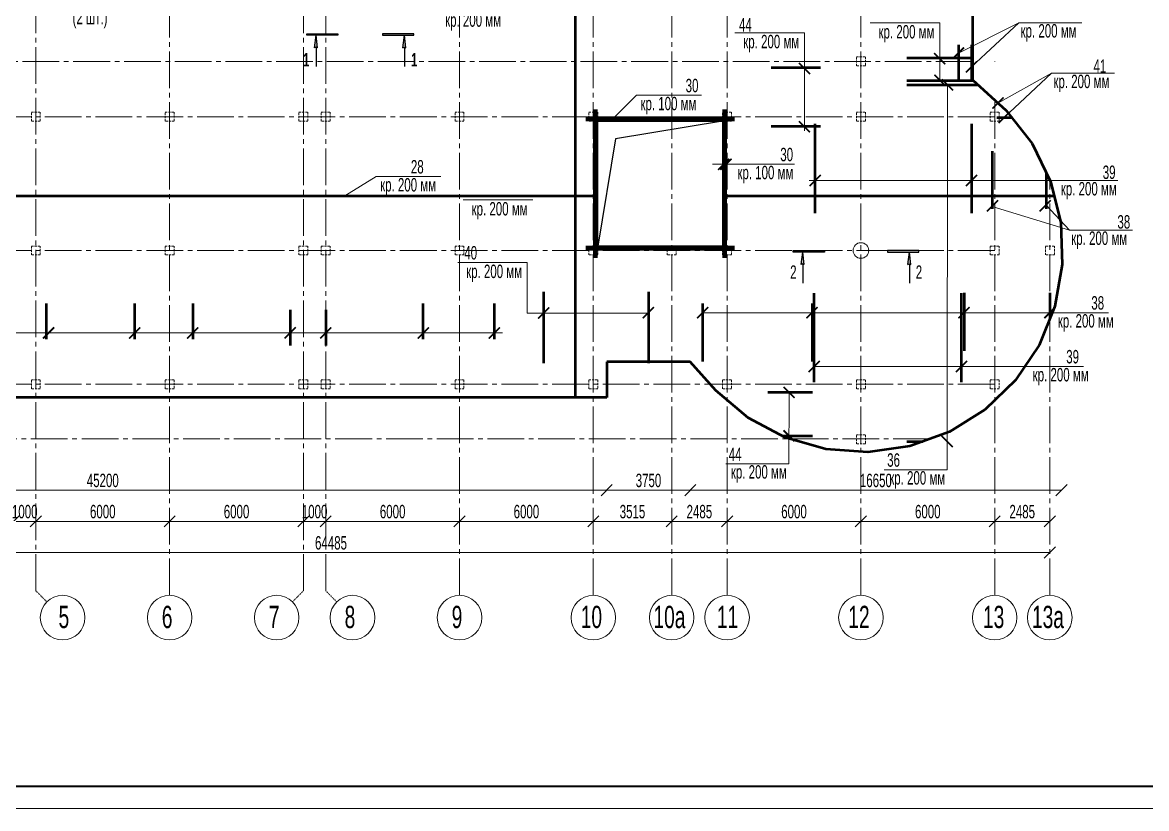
# Model space of a CAD drawing. Extents: x -483223 to 550073, y -164053 to -64662.
# Drawn here: x -378238 to -353033, y -132422 to -114789 of the extents above; entities that cross this region are included whole.
import ezdxf

# ---------------------------------------------------------------- set-up
doc = ezdxf.new("R2010")
doc.units = 0
doc.header["$MEASUREMENT"] = 0
for name, pattern in [('DASHDOT', [25.4, 12.7, -6.35, 0, -6.35]), ('HIDDEN2', [4.7625, 3.175, -1.5875]), ('K5LT_AXLED', [16.25, 11.75, -1.5, 1.5, -1.5]), ('K5LT_THIN', [0])]:
    doc.linetypes.add(name, pattern=pattern)
doc.layers.get('0').update_dxf_attribs({"color": 40, "linetype": 'CONTINUOUS'})
doc.layers.get('Defpoints').update_dxf_attribs({"linetype": 'CONTINUOUS'})
for name, color, linetype in [('DYRA', 21, 'CONTINUOUS'), ('OPAL', 4, 'CONTINUOUS'), ('ТЕКСТ', 252, 'CONTINUOUS')]:
    doc.layers.add(name, color=color, linetype=linetype)
for name, color, linetype, lineweight in [('АРМАТУРА', 11, 'CONTINUOUS', 50), ('ОСН. ТОНКА', 250, 'CONTINUOUS', 15), ('ПУНКТИР МІN', 21, 'HIDDEN2', 15), ('РАМКА', 250, 'CONTINUOUS', 40), ('РОЗМІР', 250, 'CONTINUOUS', 15), ('РОЗМІР МІЖ ОСЯМИ', 250, 'CONTINUOUS', 15), ('ШТРИХУВАННЯ', 250, 'CONTINUOUS', 9)]:
    doc.layers.add(name, color=color, linetype=linetype, lineweight=lineweight)
doc.layers.add('ВІСЬ', color=197, linetype='DASHDOT', lineweight=15, transparency=0.5)
doc.styles.add('РОЗМІР', font='ARIALN.TTF', dxfattribs={"width": 0.75})
doc.dimstyles.new('РОЗМ. МІЖ ОСЯМИ', dxfattribs={"dimtxt": 300, "dimasz": 250, "dimexe": 125, "dimexo": 350, "dimgap": 62.5, "dimtad": 1, "dimlfac": 2, "dimzin": 9, "dimtxsty": 'РОЗМІР', "dimblk": 'OBLIQUE', "dimcen": 250, "dimse1": 1, "dimse2": 1, "dimclre": 256, "dimadec": 0, "dimazin": 0, "dimtfac": 1, "dimtmove": 0, "dimatfit": 2, "dimfxl": 125, "dimlwd": -1, "dimlwe": -1, "dimarcsym": 0})

# ---------------------------------------------------------------- blocks, each defined once
blk = doc.blocks.new('_OBLIQUE')
at = {"color": 0, "linetype": 'ByBlock'}
blk.add_line((-0.5, -0.5), (0.5, 0.5), dxfattribs=at)
blk = doc.blocks.new('*D440')
at = {"layer": 'Defpoints', "color": 0, "transparency": 16777216}
for p in [(-378438, -124803), (-377938, -124803), (-377938, -125980)]:
    blk.add_point(p, dxfattribs=at)
at = {"layer": 'РОЗМІР МІЖ ОСЯМИ', "color": 0, "transparency": 16777216}
blk.add_line((-378438, -125980), (-377938, -125980), dxfattribs=at)
at = {"layer": 'РОЗМІР МІЖ ОСЯМИ', "color": 0, "transparency": 16777216, "xscale": 250, "yscale": 250, "zscale": 250, "rotation": 180}
blk.add_blockref('_OBLIQUE', (-378438, -125980), dxfattribs=at)
at = {"layer": 'РОЗМІР МІЖ ОСЯМИ', "color": 0, "transparency": 16777216, "xscale": 250, "yscale": 250, "zscale": 250}
blk.add_blockref('_OBLIQUE', (-377938, -125980), dxfattribs=at)
at = {"layer": 'РОЗМІР МІЖ ОСЯМИ', "color": 0, "transparency": 16777216, "insert": (-378188, -125764), "char_height": 300, "attachment_point": 5, "style": 'РОЗМІР'}
blk.add_mtext('1000', dxfattribs=at)
blk = doc.blocks.new('*D441')
at = {"layer": 'Defpoints', "color": 0, "transparency": 16777216}
for p in [(-377938, -124803), (-374938, -124803), (-374938, -125980)]:
    blk.add_point(p, dxfattribs=at)
at = {"layer": 'РОЗМІР МІЖ ОСЯМИ', "color": 0, "transparency": 16777216}
blk.add_line((-377938, -125980), (-374938, -125980), dxfattribs=at)
at = {"layer": 'РОЗМІР МІЖ ОСЯМИ', "color": 0, "transparency": 16777216, "xscale": 250, "yscale": 250, "zscale": 250, "rotation": 180}
blk.add_blockref('_OBLIQUE', (-377938, -125980), dxfattribs=at)
at = {"layer": 'РОЗМІР МІЖ ОСЯМИ', "color": 0, "transparency": 16777216, "xscale": 250, "yscale": 250, "zscale": 250}
blk.add_blockref('_OBLIQUE', (-374938, -125980), dxfattribs=at)
at = {"layer": 'РОЗМІР МІЖ ОСЯМИ', "color": 0, "transparency": 16777216, "insert": (-376438, -125764), "char_height": 300, "attachment_point": 5, "style": 'РОЗМІР'}
blk.add_mtext('6000', dxfattribs=at)
blk = doc.blocks.new('*D442')
at = {"layer": 'Defpoints', "color": 0, "transparency": 16777216}
for p in [(-374938, -124803), (-371938, -124803), (-371938, -125980)]:
    blk.add_point(p, dxfattribs=at)
at = {"layer": 'РОЗМІР МІЖ ОСЯМИ', "color": 0, "transparency": 16777216}
blk.add_line((-374938, -125980), (-371938, -125980), dxfattribs=at)
at = {"layer": 'РОЗМІР МІЖ ОСЯМИ', "color": 0, "transparency": 16777216, "xscale": 250, "yscale": 250, "zscale": 250, "rotation": 180}
blk.add_blockref('_OBLIQUE', (-374938, -125980), dxfattribs=at)
at = {"layer": 'РОЗМІР МІЖ ОСЯМИ', "color": 0, "transparency": 16777216, "xscale": 250, "yscale": 250, "zscale": 250}
blk.add_blockref('_OBLIQUE', (-371938, -125980), dxfattribs=at)
at = {"layer": 'РОЗМІР МІЖ ОСЯМИ', "color": 0, "transparency": 16777216, "insert": (-373438, -125764), "char_height": 300, "attachment_point": 5, "style": 'РОЗМІР'}
blk.add_mtext('6000', dxfattribs=at)
blk = doc.blocks.new('*D443')
at = {"layer": 'Defpoints', "color": 0, "transparency": 16777216}
for p in [(-371938, -124803), (-371438, -124803), (-371438, -125980)]:
    blk.add_point(p, dxfattribs=at)
at = {"layer": 'РОЗМІР МІЖ ОСЯМИ', "color": 0, "transparency": 16777216}
blk.add_line((-371938, -125980), (-371438, -125980), dxfattribs=at)
at = {"layer": 'РОЗМІР МІЖ ОСЯМИ', "color": 0, "transparency": 16777216, "xscale": 250, "yscale": 250, "zscale": 250, "rotation": 180}
blk.add_blockref('_OBLIQUE', (-371938, -125980), dxfattribs=at)
at = {"layer": 'РОЗМІР МІЖ ОСЯМИ', "color": 0, "transparency": 16777216, "xscale": 250, "yscale": 250, "zscale": 250}
blk.add_blockref('_OBLIQUE', (-371438, -125980), dxfattribs=at)
at = {"layer": 'РОЗМІР МІЖ ОСЯМИ', "color": 0, "transparency": 16777216, "insert": (-371688, -125764), "char_height": 300, "attachment_point": 5, "style": 'РОЗМІР'}
blk.add_mtext('1000', dxfattribs=at)
blk = doc.blocks.new('*D444')
at = {"layer": 'Defpoints', "color": 0, "transparency": 16777216}
for p in [(-371438, -124803), (-368438, -124803), (-368438, -125980)]:
    blk.add_point(p, dxfattribs=at)
at = {"layer": 'РОЗМІР МІЖ ОСЯМИ', "color": 0, "transparency": 16777216}
blk.add_line((-371438, -125980), (-368438, -125980), dxfattribs=at)
at = {"layer": 'РОЗМІР МІЖ ОСЯМИ', "color": 0, "transparency": 16777216, "xscale": 250, "yscale": 250, "zscale": 250, "rotation": 180}
blk.add_blockref('_OBLIQUE', (-371438, -125980), dxfattribs=at)
at = {"layer": 'РОЗМІР МІЖ ОСЯМИ', "color": 0, "transparency": 16777216, "xscale": 250, "yscale": 250, "zscale": 250}
blk.add_blockref('_OBLIQUE', (-368438, -125980), dxfattribs=at)
at = {"layer": 'РОЗМІР МІЖ ОСЯМИ', "color": 0, "transparency": 16777216, "insert": (-369938, -125764), "char_height": 300, "attachment_point": 5, "style": 'РОЗМІР'}
blk.add_mtext('6000', dxfattribs=at)
blk = doc.blocks.new('*D445')
at = {"layer": 'Defpoints', "color": 0, "transparency": 16777216}
for p in [(-368438, -124803), (-365438, -124803), (-365438, -125980)]:
    blk.add_point(p, dxfattribs=at)
at = {"layer": 'РОЗМІР МІЖ ОСЯМИ', "color": 0, "transparency": 16777216}
blk.add_line((-368438, -125980), (-365438, -125980), dxfattribs=at)
at = {"layer": 'РОЗМІР МІЖ ОСЯМИ', "color": 0, "transparency": 16777216, "xscale": 250, "yscale": 250, "zscale": 250, "rotation": 180}
blk.add_blockref('_OBLIQUE', (-368438, -125980), dxfattribs=at)
at = {"layer": 'РОЗМІР МІЖ ОСЯМИ', "color": 0, "transparency": 16777216, "xscale": 250, "yscale": 250, "zscale": 250}
blk.add_blockref('_OBLIQUE', (-365438, -125980), dxfattribs=at)
at = {"layer": 'РОЗМІР МІЖ ОСЯМИ', "color": 0, "transparency": 16777216, "insert": (-366938, -125764), "char_height": 300, "attachment_point": 5, "style": 'РОЗМІР'}
blk.add_mtext('6000', dxfattribs=at)
blk = doc.blocks.new('*D446')
at = {"layer": 'Defpoints', "color": 0, "transparency": 16777216}
for p in [(-365438, -124803), (-363681, -124803), (-363681, -125980)]:
    blk.add_point(p, dxfattribs=at)
at = {"layer": 'РОЗМІР МІЖ ОСЯМИ', "color": 0, "transparency": 16777216}
blk.add_line((-365438, -125980), (-363681, -125980), dxfattribs=at)
at = {"layer": 'РОЗМІР МІЖ ОСЯМИ', "color": 0, "transparency": 16777216, "xscale": 250, "yscale": 250, "zscale": 250, "rotation": 180}
blk.add_blockref('_OBLIQUE', (-365438, -125980), dxfattribs=at)
at = {"layer": 'РОЗМІР МІЖ ОСЯМИ', "color": 0, "transparency": 16777216, "xscale": 250, "yscale": 250, "zscale": 250}
blk.add_blockref('_OBLIQUE', (-363681, -125980), dxfattribs=at)
at = {"layer": 'РОЗМІР МІЖ ОСЯМИ', "color": 0, "transparency": 16777216, "insert": (-364560, -125764), "char_height": 300, "attachment_point": 5, "style": 'РОЗМІР'}
blk.add_mtext('3515', dxfattribs=at)
blk = doc.blocks.new('*D447')
at = {"layer": 'Defpoints', "color": 0, "transparency": 16777216}
for p in [(-363681, -124803), (-362438, -124803), (-362438, -125980)]:
    blk.add_point(p, dxfattribs=at)
at = {"layer": 'РОЗМІР МІЖ ОСЯМИ', "color": 0, "transparency": 16777216}
blk.add_line((-363681, -125980), (-362438, -125980), dxfattribs=at)
at = {"layer": 'РОЗМІР МІЖ ОСЯМИ', "color": 0, "transparency": 16777216, "xscale": 250, "yscale": 250, "zscale": 250, "rotation": 180}
blk.add_blockref('_OBLIQUE', (-363681, -125980), dxfattribs=at)
at = {"layer": 'РОЗМІР МІЖ ОСЯМИ', "color": 0, "transparency": 16777216, "xscale": 250, "yscale": 250, "zscale": 250}
blk.add_blockref('_OBLIQUE', (-362438, -125980), dxfattribs=at)
at = {"layer": 'РОЗМІР МІЖ ОСЯМИ', "color": 0, "transparency": 16777216, "insert": (-363060, -125764), "char_height": 300, "attachment_point": 5, "style": 'РОЗМІР'}
blk.add_mtext('2485', dxfattribs=at)
blk = doc.blocks.new('*D448')
at = {"layer": 'Defpoints', "color": 0, "transparency": 16777216}
for p in [(-362438, -124803), (-359438, -124803), (-359438, -125980)]:
    blk.add_point(p, dxfattribs=at)
at = {"layer": 'РОЗМІР МІЖ ОСЯМИ', "color": 0, "transparency": 16777216}
blk.add_line((-362438, -125980), (-359438, -125980), dxfattribs=at)
at = {"layer": 'РОЗМІР МІЖ ОСЯМИ', "color": 0, "transparency": 16777216, "xscale": 250, "yscale": 250, "zscale": 250, "rotation": 180}
blk.add_blockref('_OBLIQUE', (-362438, -125980), dxfattribs=at)
at = {"layer": 'РОЗМІР МІЖ ОСЯМИ', "color": 0, "transparency": 16777216, "xscale": 250, "yscale": 250, "zscale": 250}
blk.add_blockref('_OBLIQUE', (-359438, -125980), dxfattribs=at)
at = {"layer": 'РОЗМІР МІЖ ОСЯМИ', "color": 0, "transparency": 16777216, "insert": (-360938, -125764), "char_height": 300, "attachment_point": 5, "style": 'РОЗМІР'}
blk.add_mtext('6000', dxfattribs=at)
blk = doc.blocks.new('*D449')
at = {"layer": 'Defpoints', "color": 0, "transparency": 16777216}
for p in [(-359438, -124803), (-356438, -124803), (-356438, -125980)]:
    blk.add_point(p, dxfattribs=at)
at = {"layer": 'РОЗМІР МІЖ ОСЯМИ', "color": 0, "transparency": 16777216}
blk.add_line((-359438, -125980), (-356438, -125980), dxfattribs=at)
at = {"layer": 'РОЗМІР МІЖ ОСЯМИ', "color": 0, "transparency": 16777216, "xscale": 250, "yscale": 250, "zscale": 250, "rotation": 180}
blk.add_blockref('_OBLIQUE', (-359438, -125980), dxfattribs=at)
at = {"layer": 'РОЗМІР МІЖ ОСЯМИ', "color": 0, "transparency": 16777216, "xscale": 250, "yscale": 250, "zscale": 250}
blk.add_blockref('_OBLIQUE', (-356438, -125980), dxfattribs=at)
at = {"layer": 'РОЗМІР МІЖ ОСЯМИ', "color": 0, "transparency": 16777216, "insert": (-357938, -125764), "char_height": 300, "attachment_point": 5, "style": 'РОЗМІР'}
blk.add_mtext('6000', dxfattribs=at)
blk = doc.blocks.new('*D450')
at = {"layer": 'Defpoints', "color": 0, "transparency": 16777216}
for p in [(-356438, -124803), (-355202, -124803), (-355202, -125980)]:
    blk.add_point(p, dxfattribs=at)
at = {"layer": 'РОЗМІР МІЖ ОСЯМИ', "color": 0, "transparency": 16777216}
blk.add_line((-356438, -125980), (-355202, -125980), dxfattribs=at)
at = {"layer": 'РОЗМІР МІЖ ОСЯМИ', "color": 0, "transparency": 16777216, "xscale": 250, "yscale": 250, "zscale": 250, "rotation": 180}
blk.add_blockref('_OBLIQUE', (-356438, -125980), dxfattribs=at)
at = {"layer": 'РОЗМІР МІЖ ОСЯМИ', "color": 0, "transparency": 16777216, "xscale": 250, "yscale": 250, "zscale": 250}
blk.add_blockref('_OBLIQUE', (-355202, -125980), dxfattribs=at)
at = {"layer": 'РОЗМІР МІЖ ОСЯМИ', "color": 0, "transparency": 16777216, "insert": (-355820, -125764), "char_height": 300, "attachment_point": 5, "style": 'РОЗМІР'}
blk.add_mtext('2485', dxfattribs=at)
blk = doc.blocks.new('*D451')
at = {"layer": 'Defpoints', "color": 0, "transparency": 16777216}
for p in [(-387438, -125003), (-355202, -125003), (-355202, -126680)]:
    blk.add_point(p, dxfattribs=at)
at = {"layer": 'РОЗМІР МІЖ ОСЯМИ', "color": 0, "transparency": 16777216}
blk.add_line((-387438, -126680), (-355202, -126680), dxfattribs=at)
at = {"layer": 'РОЗМІР МІЖ ОСЯМИ', "color": 0, "transparency": 16777216, "xscale": 250, "yscale": 250, "zscale": 250, "rotation": 180}
blk.add_blockref('_OBLIQUE', (-387438, -126680), dxfattribs=at)
at = {"layer": 'РОЗМІР МІЖ ОСЯМИ', "color": 0, "transparency": 16777216, "xscale": 250, "yscale": 250, "zscale": 250}
blk.add_blockref('_OBLIQUE', (-355202, -126680), dxfattribs=at)
at = {"layer": 'РОЗМІР МІЖ ОСЯМИ', "color": 0, "transparency": 16777216, "insert": (-371320, -126464), "char_height": 300, "attachment_point": 5, "style": 'РОЗМІР'}
blk.add_mtext('64485', dxfattribs=at)
blk = doc.blocks.new('*D462')
at = {"layer": 'Defpoints', "color": 0, "transparency": 16777216}
for p in [(-387738, -124480), (-365138, -124480), (-387738, -125280)]:
    blk.add_point(p, dxfattribs=at)
at = {"layer": 'ОСН. ТОНКА', "color": 0, "transparency": 16777216}
blk.add_line((-365138, -125280), (-387738, -125280), dxfattribs=at)
at = {"layer": 'ОСН. ТОНКА', "color": 0, "transparency": 16777216, "xscale": 250, "yscale": 250, "zscale": 250, "rotation": 180}
blk.add_blockref('_OBLIQUE', (-387738, -125280), dxfattribs=at)
at = {"layer": 'ОСН. ТОНКА', "color": 0, "transparency": 16777216, "xscale": 250, "yscale": 250, "zscale": 250}
blk.add_blockref('_OBLIQUE', (-365138, -125280), dxfattribs=at)
at = {"layer": 'ОСН. ТОНКА', "color": 0, "transparency": 16777216, "insert": (-376438, -125064), "char_height": 300, "attachment_point": 5, "style": 'РОЗМІР'}
blk.add_mtext('45200', dxfattribs=at)
blk = doc.blocks.new('*D463')
at = {"layer": 'Defpoints', "color": 0, "transparency": 16777216}
for p in [(-387738, -124480), (-365138, -124480), (-365138, -125280)]:
    blk.add_point(p, dxfattribs=at)
at = {"layer": 'ОСН. ТОНКА', "color": 0, "transparency": 16777216}
blk.add_line((-387738, -125280), (-365138, -125280), dxfattribs=at)
at = {"layer": 'ОСН. ТОНКА', "color": 0, "transparency": 16777216, "xscale": 250, "yscale": 250, "zscale": 250, "rotation": 180}
blk.add_blockref('_OBLIQUE', (-387738, -125280), dxfattribs=at)
at = {"layer": 'ОСН. ТОНКА', "color": 0, "transparency": 16777216, "xscale": 250, "yscale": 250, "zscale": 250}
blk.add_blockref('_OBLIQUE', (-365138, -125280), dxfattribs=at)
at = {"layer": 'ОСН. ТОНКА', "color": 0, "transparency": 16777216, "insert": (-376438, -125064), "char_height": 300, "attachment_point": 5, "style": 'РОЗМІР'}
blk.add_mtext('45200', dxfattribs=at)
blk = doc.blocks.new('*D464')
at = {"layer": 'Defpoints', "color": 0, "transparency": 16777216}
for p in [(-363263, -124480), (-354941, -124480), (-354941, -125280)]:
    blk.add_point(p, dxfattribs=at)
at = {"layer": 'ОСН. ТОНКА', "color": 0, "transparency": 16777216}
blk.add_line((-363263, -125280), (-354941, -125280), dxfattribs=at)
at = {"layer": 'ОСН. ТОНКА', "color": 0, "transparency": 16777216, "xscale": 250, "yscale": 250, "zscale": 250, "rotation": 180}
blk.add_blockref('_OBLIQUE', (-363263, -125280), dxfattribs=at)
at = {"layer": 'ОСН. ТОНКА', "color": 0, "transparency": 16777216, "xscale": 250, "yscale": 250, "zscale": 250}
blk.add_blockref('_OBLIQUE', (-354941, -125280), dxfattribs=at)
at = {"layer": 'ОСН. ТОНКА', "color": 0, "transparency": 16777216, "insert": (-359102, -125064), "char_height": 300, "attachment_point": 5, "style": 'РОЗМІР'}
blk.add_mtext('16650', dxfattribs=at)
blk = doc.blocks.new('*D465')
at = {"layer": 'Defpoints', "color": 0, "transparency": 16777216}
for p in [(-365138, -124480), (-363263, -124480), (-363263, -125280)]:
    blk.add_point(p, dxfattribs=at)
at = {"layer": 'ОСН. ТОНКА', "color": 0, "transparency": 16777216}
blk.add_line((-365138, -125280), (-363263, -125280), dxfattribs=at)
at = {"layer": 'ОСН. ТОНКА', "color": 0, "transparency": 16777216, "xscale": 250, "yscale": 250, "zscale": 250, "rotation": 180}
blk.add_blockref('_OBLIQUE', (-365138, -125280), dxfattribs=at)
at = {"layer": 'ОСН. ТОНКА', "color": 0, "transparency": 16777216, "xscale": 250, "yscale": 250, "zscale": 250}
blk.add_blockref('_OBLIQUE', (-363263, -125280), dxfattribs=at)
at = {"layer": 'ОСН. ТОНКА', "color": 0, "transparency": 16777216, "insert": (-364201, -125064), "char_height": 300, "attachment_point": 5, "style": 'РОЗМІР'}
blk.add_mtext('3750', dxfattribs=at)
blk = doc.blocks.new('_ArchTick')
at = {"color": 0, "linetype": 'ByBlock', "const_width": 0.15}
blk.add_lwpolyline([(-0.5, -0.5), (0.5, 0.5)], dxfattribs=at)

msp = doc.modelspace()

# ---------------------------------------------------------------- hatches: boundary and pattern name
at = {"layer": 'ШТРИХУВАННЯ', "ltscale": 50}
h = msp.add_hatch(color=7, dxfattribs=at)
edge = h.paths.add_edge_path()
edge.add_line((-371654.4279, -115076.7677), (-371689.4279, -115356.7677))
edge.add_ellipse((-371654.4279, -115399.3578), major_axis=(0, -55.1263), ratio=0.9999999947, start_angle=140.58705469, end_angle=219.4129462, ccw=False)
edge.add_line((-371619.4279, -115356.7677), (-371654.4279, -115076.7677))
h.paths.add_polyline_path([(-371164.4279, -115076.7677), (-371164.4279, -115041.7677), (-371864.4279, -115041.7677), (-371864.4279, -115076.7677)])
h = msp.add_hatch(color=7, dxfattribs=at)
edge = h.paths.add_edge_path()
edge.add_line((-369674.4279, -115076.7677), (-369639.4279, -115356.7677))
edge.add_ellipse((-369674.4279, -115399.3578), major_axis=(0, -55.1263), ratio=0.9999999947, start_angle=140.5870538, end_angle=219.41294531)
edge.add_line((-369709.4279, -115356.7677), (-369674.4279, -115076.7677))
h.paths.add_polyline_path([(-370164.4279, -115076.7677), (-370164.4279, -115041.7677), (-369464.4279, -115041.7677), (-369464.4279, -115076.7677)])
h = msp.add_hatch(color=7, dxfattribs=at)
edge = h.paths.add_edge_path()
edge.add_line((-360743.7756, -119939.7718), (-360778.7756, -120219.7718))
edge.add_ellipse((-360743.7756, -120262.3619), major_axis=(0, -55.1263), ratio=0.9999999947, start_angle=140.58705469, end_angle=219.4129462, ccw=False)
edge.add_line((-360708.7756, -120219.7718), (-360743.7756, -119939.7718))
h.paths.add_polyline_path([(-360253.7756, -119939.7718), (-360253.7756, -119904.7718), (-360953.7756, -119904.7718), (-360953.7756, -119939.7718)])
h = msp.add_hatch(color=7, dxfattribs=at)
edge = h.paths.add_edge_path()
edge.add_line((-358351.3741, -119939.7718), (-358316.3741, -120219.7718))
edge.add_ellipse((-358351.3741, -120262.3619), major_axis=(0, -55.1263), ratio=0.9999999947, start_angle=140.5870538, end_angle=219.41294531)
edge.add_line((-358386.3741, -120219.7718), (-358351.3741, -119939.7718))
h.paths.add_polyline_path([(-358841.3741, -119939.7718), (-358841.3741, -119904.7718), (-358141.3741, -119904.7718), (-358141.3741, -119939.7718)])

# ---------------------------------------------------------------- linework, layer by layer
at = {"layer": 'DYRA', "color": 7}
for points in [[(-365338.2607, -119804.7714), (-365338.2607, -117004.7712), (-362538.2623, -117004.7712), (-362538.2623, -119804.7714), (-365338.2607, -119804.7714)], [(-365338.2607, -119804.7714), (-365338.2607, -117004.7714), (-362538.2607, -117004.7714), (-364942.2799, -117400.7507), (-365338.2607, -119804.7714)]]:
    msp.add_lwpolyline(points, dxfattribs=at)
at = {"layer": 'OPAL', "color": 7, "lineweight": 50}
for p, q in [((-356938.2617, -113904.771), (-356938.2617, -116079.7708)), ((-356938.2617, -116079.7708), (-356183.2612, -116761.4217)), ((-356183.2612, -116761.4217), (-355600.8602, -117506.8716)), ((-355600.8602, -117506.8716), (-355186.1607, -118357.1204)), ((-355186.1607, -118357.1204), (-354957.3104, -119275.0102)), ((-354957.3104, -119275.0102), (-354924.26, -120220.4214)), ((-354924.26, -120220.4214), (-355088.5619, -121152.0305)), ((-355088.5619, -121152.0305), (-355442.9123, -122029.1318)), ((-355442.9123, -122029.1318), (-355971.9097, -122813.3856)), ((-363263.2639, -122404.7711), (-365138.2618, -122404.7711)), ((-365138.2618, -122404.7711), (-365138.2618, -123204.7701)), ((-362693.2592, -123048.1022), (-363263.2639, -122404.7711)), ((-355971.9097, -122813.3856), (-356652.4115, -123470.522)), ((-365138.2618, -123204.7701), (-387738.2624, -123204.7701)), ((-361968.6125, -123656.1668), (-362693.2592, -123048.1022)), ((-356652.4115, -123470.522), (-357454.6122, -123971.8156)), ((-361133.3613, -124100.2774), (-361968.6125, -123656.1668)), ((-357454.6122, -123971.8156), (-358343.5608, -124295.36)), ((-360224.0128, -124361.027), (-361133.3613, -124100.2774)), ((-359280.3623, -124427.0169), (-360224.0128, -124361.027)), ((-358343.5608, -124295.36), (-359280.3623, -124427.0169))]:
    msp.add_line(p, q, dxfattribs=at)
at = {"layer": 'АРМАТУРА', "color": 7}
for p, q in [((-365841.5416, -104904.7718), (-365841.5416, -123204.7701)), ((-357251.1248, -115291.0457), (-357251.1248, -116091.0457)), ((-356960.9377, -115291.0457), (-356960.9377, -116091.0457)), ((-358404.9381, -115579.9151), (-356938.2617, -115579.9151)), ((-361446.8508, -115800.1017), (-360346.8508, -115800.1017)), ((-358404.9381, -116087.7829), (-356929.3875, -116087.7829)), ((-358404.9381, -116187.7829), (-356818.6269, -116187.7829)), ((-356389.5887, -116597.7461), (-356364.5492, -116597.7461)), ((-362273.2623, -116929.7712), (-365603.2625, -116929.7712)), ((-365413.2607, -120069.7714), (-365413.2607, -116739.7712)), ((-365363.2607, -120069.7714), (-365363.2607, -116739.7712)), ((-362513.2623, -120069.7714), (-362513.2623, -116739.7712)), ((-362463.2623, -120069.7714), (-362463.2623, -116739.7712)), ((-356389.5887, -116919.7089), (-356059.5955, -116919.7089)), ((-362273.2623, -116979.7712), (-365603.2625, -116979.7712)), ((-361446.8508, -117112.6083), (-360346.8508, -117112.6083)), ((-360473.5652, -117066.7404), (-360473.5652, -119066.7404)), ((-356955.369, -117066.7404), (-356955.369, -119066.7404)), ((-356497.1447, -117672.8221), (-356497.1447, -118972.8221)), ((-355285.1942, -118154.0742), (-355285.1942, -118972.8221)), ((-387753.876, -118679.8813), (-365338.2607, -118679.8813)), ((-362538.2623, -118679.8813), (-355122.6486, -118679.8813)), ((-362273.2623, -119829.7714), (-365603.2625, -119829.7714)), ((-362273.2623, -119879.7714), (-365603.2625, -119879.7714)), ((-366551.7643, -120828.6807), (-366551.7643, -122428.6807)), ((-364203.4919, -120828.6807), (-364203.4919, -122428.6807)), ((-360486.1153, -122860.4276), (-360486.1153, -120860.4276)), ((-357183.1162, -122860.4276), (-357183.1162, -120860.4276)), ((-357123.2287, -120856.3912), (-357123.2287, -122156.3912)), ((-355201.7749, -120856.3912), (-355201.7749, -121432.2595)), ((-377710.5888, -121093.6565), (-377710.5888, -121893.6565)), ((-375723.5728, -121093.6565), (-375723.5728, -121893.6565)), ((-374421.7367, -121093.6565), (-374421.7367, -121893.6565)), ((-372235.0695, -121232.6675), (-372235.0695, -122032.6675)), ((-371438.2623, -121232.6675), (-371438.2623, -122032.6675)), ((-369261.0884, -121093.6565), (-369261.0884, -121893.6565)), ((-367658.5522, -121093.6565), (-367658.5522, -121893.6565)), ((-362989.2231, -121093.6565), (-362989.2231, -122393.6565)), ((-360531.8934, -121093.6565), (-360531.8934, -122393.6565)), ((-361526.1265, -123082.7962), (-360526.1265, -123082.7962)), ((-361211.1262, -124058.9291), (-360526.1265, -124058.9291)), ((-358404.9381, -124189.0272), (-358051.4079, -124189.0272))]:
    msp.add_line(p, q, dxfattribs=at)
at = {"layer": 'ВІСЬ', "color": 7, "linetype": 'K5LT_AXLED', "ltscale": 70}
for p, q in [((-365438.2623, -127638.9759), (-365438.2623, -104504.7711)), ((-363680.9029, -127638.9573), (-363680.9029, -106224.3454)), ((-368438.2623, -127638.9759), (-368438.2623, -107480.3815)), ((-362438.2623, -127638.9759), (-362438.2623, -107504.7711)), ((-377938.2623, -127538.9759), (-377938.2623, -110604.7719)), ((-374938.2623, -127638.9759), (-374938.2623, -110604.7719)), ((-371938.2623, -127538.9759), (-371938.2623, -110604.7719)), ((-371438.2623, -127538.9759), (-371438.2623, -110455.9918)), ((-359438.2623, -127638.9759), (-359438.2623, -110504.772)), ((-356938.2617, -115662.1311), (-392433.4928, -115662.1311)), ((-356438.2623, -115668.8243), (-356438.2623, -115662.1311)), ((-356438.2623, -127638.9759), (-356438.2623, -116531.1944)), ((-356438.2623, -116904.7718), (-392433.4928, -116904.7718)), ((-355201.7749, -127638.9759), (-355201.7749, -118269.2829)), ((-356438.2623, -119904.7718), (-392433.4928, -119904.7718)), ((-356438.2623, -122904.7718), (-392433.4928, -122904.7718)), ((-357888.3013, -124129.6624), (-392433.4928, -124129.6624))]:
    msp.add_line(p, q, dxfattribs=at)
at = {"layer": 'ВІСЬ', "color": 7}
for p, q in [((-377691.8157, -127785.4225), (-377938.2623, -127538.9759)), ((-372184.7089, -127785.4225), (-371938.2623, -127538.9759)), ((-371191.8157, -127785.4225), (-371438.2623, -127538.9759))]:
    msp.add_line(p, q, dxfattribs=at)
at = {"layer": 'ОСН. ТОНКА', "color": 7}
for p, q in [((-357671.5999, -114801.1947), (-359230.2077, -114801.1947)), ((-357671.5999, -114801.1947), (-357667.1628, -116087.7829)), ((-355899.5012, -114795.9568), (-357251.1248, -115475.834)), ((-355899.5012, -114795.9568), (-356960.9377, -115785.4686)), ((-354486.963, -114795.9568), (-355899.5012, -114795.9568)), ((-360704.1767, -115021.3814), (-362262.7845, -115021.3814)), ((-360704.1767, -115021.3814), (-360704.1767, -117217.8182)), ((-355163.1556, -115930.1971), (-356365.3725, -116597.0029)), ((-355163.1556, -115930.1971), (-356224.5921, -116919.7089)), ((-353750.6175, -115930.1971), (-355163.1556, -115930.1971)), ((-357505.5523, -124823.9675), (-357497.1979, -116187.7829)), ((-364466.4357, -116423.723), (-364977.8066, -116929.7712)), ((-364466.4357, -116423.723), (-363015.3846, -116423.723)), ((-362213.2623, -117970.8813), (-360928.9306, -117970.8813)), ((-370304.8156, -118245.9913), (-371011.7379, -118679.8813)), ((-370304.8156, -118245.9913), (-368853.7646, -118245.9913)), ((-360599.5064, -118334.7287), (-353679.9848, -118334.7287)), ((-366795.4771, -118771.2844), (-368354.0849, -118771.2844)), ((-354763.6005, -119447.2547), (-356497.1447, -118915.4852)), ((-354763.6005, -119447.2547), (-355285.1942, -118884.4592)), ((-353351.0623, -119447.2547), (-354763.6005, -119447.2547)), ((-366918.3075, -120175.2419), (-368476.9152, -120175.2419)), ((-366918.3075, -120175.2419), (-366918.3075, -121306.652)), ((-366918.3075, -121306.652), (-364200.7, -121306.652)), ((-362989.2231, -121299.0983), (-353883.2943, -121299.0983)), ((-367473.953, -121753.2015), (-389672.3935, -121753.2015)), ((-360486.1153, -122505.9586), (-354446.0625, -122505.9586)), ((-361057.0935, -124689.9927), (-361048.01, -123087.794)), ((-362469.6317, -124689.9927), (-361057.0935, -124689.9927)), ((-358918.0905, -124823.9675), (-357505.5523, -124823.9675))]:
    msp.add_line(p, q, dxfattribs=at)
at = {"layer": 'ОСН. ТОНКА', "color": 7, "linetype": 'ByBlock', "lineweight": -2}
for p, q in [((-371864.4279, -115041.7677), (-371164.4279, -115041.7677)), ((-371864.4279, -115076.7677), (-371864.4279, -115041.7677)), ((-371164.4279, -115076.7677), (-371864.4279, -115076.7677)), ((-371689.4279, -115356.7677), (-371654.4279, -115076.7677)), ((-371619.4279, -115356.7677), (-371654.4279, -115076.7677)), ((-371164.4279, -115041.7677), (-371164.4279, -115076.7677)), ((-369464.4279, -115041.7677), (-370164.4279, -115041.7677)), ((-370164.4279, -115041.7677), (-370164.4279, -115076.7677)), ((-370164.4279, -115076.7677), (-369464.4279, -115076.7677)), ((-369709.4279, -115356.7677), (-369674.4279, -115076.7677)), ((-369639.4279, -115356.7677), (-369674.4279, -115076.7677)), ((-369464.4279, -115076.7677), (-369464.4279, -115041.7677)), ((-371654.4279, -115344.2314), (-371654.4279, -115776.7677)), ((-369674.4279, -115344.2314), (-369674.4279, -115776.7677)), ((-360953.7756, -119904.7718), (-360253.7756, -119904.7718)), ((-360953.7756, -119939.7718), (-360953.7756, -119904.7718)), ((-360253.7756, -119939.7718), (-360953.7756, -119939.7718)), ((-360778.7756, -120219.7718), (-360743.7756, -119939.7718)), ((-360708.7756, -120219.7718), (-360743.7756, -119939.7718)), ((-360253.7756, -119904.7718), (-360253.7756, -119939.7718)), ((-358141.3741, -119904.7718), (-358841.3741, -119904.7718)), ((-358841.3741, -119904.7718), (-358841.3741, -119939.7718)), ((-358841.3741, -119939.7718), (-358141.3741, -119939.7718)), ((-358386.3741, -120219.7718), (-358351.3741, -119939.7718)), ((-358316.3741, -120219.7718), (-358351.3741, -119939.7718)), ((-358141.3741, -119939.7718), (-358141.3741, -119904.7718)), ((-360743.7756, -120207.2355), (-360743.7756, -120639.7718)), ((-358351.3741, -120207.2355), (-358351.3741, -120639.7718))]:
    msp.add_line(p, q, dxfattribs=at)
at = {"layer": 'ОСН. ТОНКА', "color": 7, "ltscale": 40}
msp.add_lwpolyline([(-396338.5863, -73022.1397), (-396338.5863, -132422.1397), (-312238.5863, -132422.1397), (-312238.5863, -73022.1397), (-396338.5863, -73022.1397)], dxfattribs=at)
at = {"layer": 'ОСН. ТОНКА', "color": 7, "linetype": 'K5LT_THIN'}
for centre in [(-377338.2623, -128138.9759), (-374938.2623, -128138.9759), (-372538.2623, -128138.9759), (-370838.2623, -128138.9759), (-368438.2623, -128138.9759), (-365438.2623, -128138.9759), (-363680.9029, -128138.9573), (-362438.2623, -128138.9759), (-359438.2623, -128138.9759), (-356438.2623, -128138.9759), (-355201.7749, -128138.9759)]:
    msp.add_arc(centre, 500, 0, 359.99999427, dxfattribs=at)
at = {"layer": 'ОСН. ТОНКА', "color": 7, "linetype": 'ByBlock', "lineweight": -2}
for centre in [(-371654.4279, -115399.3578), (-360743.7756, -120262.3619)]:
    msp.add_ellipse(centre, major_axis=(0, -55.1263), ratio=0.9999999947, start_param=2.45370699, end_param=3.8294783326, dxfattribs=at)
at = {"layer": 'ОСН. ТОНКА', "color": 7, "linetype": 'ByBlock', "lineweight": -2, "extrusion": (0, 0, -1)}
for centre in [(-369674.4279, -115399.3578), (-358351.3741, -120262.3619)]:
    msp.add_ellipse(centre, major_axis=(-0.0071, 55.1263), ratio=0.9999999947, start_param=-0.6877572303, end_param=0.6880141123, dxfattribs=at)
at = {"layer": 'ПУНКТИР МІN', "color": 7, "ltscale": 15}
for points in [[(-359538.2614, -115562.2712), (-359338.2625, -115562.2712), (-359338.2625, -115762.2719), (-359538.2614, -115762.2719), (-359538.2614, -115562.2712)], [(-378038.262, -116804.7707), (-377838.2612, -116804.7707), (-377838.2612, -117004.7712), (-378038.262, -117004.7712), (-378038.262, -116804.7707)], [(-375038.2629, -116804.7707), (-374838.2622, -116804.7707), (-374838.2622, -117004.7712), (-375038.2629, -117004.7712), (-375038.2629, -116804.7707)], [(-372038.262, -116804.7707), (-371838.2615, -116804.7707), (-371838.2615, -117004.7712), (-372038.262, -117004.7712), (-372038.262, -116804.7707)], [(-371538.2614, -116804.7707), (-371338.2625, -116804.7707), (-371338.2625, -117004.7712), (-371538.2614, -117004.7712), (-371538.2614, -116804.7707)], [(-368538.2605, -116804.7707), (-368338.2616, -116804.7707), (-368338.2616, -117004.7712), (-368538.2605, -117004.7712), (-368538.2605, -116804.7707)], [(-365538.263, -116804.7707), (-365338.2607, -116804.7707), (-365338.2607, -117004.7712), (-365538.263, -117004.7712), (-365538.263, -116804.7707)], [(-362538.2623, -116804.7707), (-362338.2635, -116804.7707), (-362338.2635, -117004.7712), (-362538.2623, -117004.7712), (-362538.2623, -116804.7707)], [(-359538.2614, -116804.7707), (-359338.2625, -116804.7707), (-359338.2625, -117004.7712), (-359538.2614, -117004.7712), (-359538.2614, -116804.7707)], [(-356537.9091, -116804.7707), (-356337.9103, -116804.7707), (-356337.9103, -117004.7712), (-356537.9091, -117004.7712), (-356537.9091, -116804.7707)], [(-378038.262, -119804.7714), (-377838.2612, -119804.7714), (-377838.2612, -120004.7703), (-378038.262, -120004.7703), (-378038.262, -119804.7714)], [(-375038.2629, -119804.7714), (-374838.2622, -119804.7714), (-374838.2622, -120004.7703), (-375038.2629, -120004.7703), (-375038.2629, -119804.7714)], [(-372038.262, -119804.7714), (-371838.2615, -119804.7714), (-371838.2615, -120004.7703), (-372038.262, -120004.7703), (-372038.262, -119804.7714)], [(-371538.2614, -119804.7714), (-371338.2625, -119804.7714), (-371338.2625, -120004.7703), (-371538.2614, -120004.7703), (-371538.2614, -119804.7714)], [(-368538.2605, -119804.7714), (-368338.2616, -119804.7714), (-368338.2616, -120004.7703), (-368538.2605, -120004.7703), (-368538.2605, -119804.7714)], [(-365538.263, -119804.7714), (-365338.2607, -119804.7714), (-365338.2607, -120004.7703), (-365538.263, -120004.7703), (-365538.263, -119804.7714)], [(-363780.7617, -119804.7714), (-363580.7628, -119804.7714), (-363580.7628, -120004.7703), (-363780.7617, -120004.7703), (-363780.7617, -119804.7714)], [(-362538.2623, -119804.7714), (-362338.2635, -119804.7714), (-362338.2635, -120004.7703), (-362538.2623, -120004.7703), (-362538.2623, -119804.7714)], [(-356538.2605, -119804.7714), (-356338.2616, -119804.7714), (-356338.2616, -120004.7703), (-356538.2605, -120004.7703), (-356538.2605, -119804.7714)], [(-355295.7611, -119804.7714), (-355095.7623, -119804.7714), (-355095.7623, -120004.7703), (-355295.7611, -120004.7703), (-355295.7611, -119804.7714)], [(-378038.262, -122804.7724), (-377838.2612, -122804.7724), (-377838.2612, -123004.7712), (-378038.262, -123004.7712), (-378038.262, -122804.7724)], [(-375038.2629, -122804.7724), (-374838.2622, -122804.7724), (-374838.2622, -123004.7712), (-375038.2629, -123004.7712), (-375038.2629, -122804.7724)], [(-372038.262, -122804.7724), (-371838.2615, -122804.7724), (-371838.2615, -123004.7712), (-372038.262, -123004.7712), (-372038.262, -122804.7724)], [(-371538.2614, -122804.7724), (-371338.2625, -122804.7724), (-371338.2625, -123004.7712), (-371538.2614, -123004.7712), (-371538.2614, -122804.7724)], [(-368538.2605, -122804.7724), (-368338.2616, -122804.7724), (-368338.2616, -123004.7712), (-368538.2605, -123004.7712), (-368538.2605, -122804.7724)], [(-365538.263, -122804.7724), (-365338.2607, -122804.7724), (-365338.2607, -123004.7712), (-365538.263, -123004.7712), (-365538.263, -122804.7724)], [(-362538.6137, -122804.7724), (-362338.6113, -122804.7724), (-362338.6113, -123004.7712), (-362538.6137, -123004.7712), (-362538.6137, -122804.7724)], [(-359538.2614, -122804.7724), (-359338.2625, -122804.7724), (-359338.2625, -123004.7712), (-359538.2614, -123004.7712), (-359538.2614, -122804.7724)], [(-356538.2605, -122804.7724), (-356338.2616, -122804.7724), (-356338.2616, -123004.7712), (-356538.2605, -123004.7712), (-356538.2605, -122804.7724)], [(-359538.2614, -124041.8105), (-359338.2625, -124041.8105), (-359338.2625, -124241.8094), (-359538.2614, -124241.8094), (-359538.2614, -124041.8105)]]:
    msp.add_lwpolyline(points, dxfattribs=at)
at = {"layer": 'РАМКА', "color": 7, "ltscale": 40}
msp.add_lwpolyline([(-312738.5863, -131922.1397), (-312738.5863, -131922.1397), (-312738.5863, -73522.1397), (-394338.5863, -73522.1397), (-394338.5863, -131922.1397), (-312738.5863, -131922.1397)], dxfattribs=at)
at = {"layer": 'РОЗМІР', "color": 7}
for p, q in [((-362513.2623, -117970.8813), (-362763.2623, -117970.8813)), ((-362513.2623, -117970.8813), (-362463.2623, -117970.8813)), ((-362463.2623, -117970.8813), (-362213.2623, -117970.8813))]:
    msp.add_line(p, q, dxfattribs=at)
at = {"layer": 'ШТРИХУВАННЯ', "color": 7}
msp.add_circle((-359438.2623, -119904.7718), 175, dxfattribs=at)

# ---------------------------------------------------------------- block references
at = {"layer": 'РОЗМІР', "color": 7, "xscale": 250, "yscale": 250, "zscale": 250}
for p, rotation in [((-357251.1248, -115475.834), 180), ((-360704.1767, -115821.7038), 270), ((-357671.5999, -115601.5171), 270), ((-356960.9377, -115785.4686), 180), ((-357667.1628, -116087.7829), 270), ((-357496.5076, -116187.7829), 270), ((-356365.3725, -116597.0029), 180), ((-356224.5921, -116919.7089), 180), ((-360704.1767, -117127.8764), 270), ((-362463.2623, -117970.8813), 180), ((-360465.2054, -118334.7287), 180), ((-356955.369, -118334.7287), 180), ((-356484.1047, -118902.4453), 180), ((-355303.1804, -118902.4453), 180), ((-366551.7643, -121306.652), 180), ((-364203.4919, -121299.0983), 180), ((-362989.2231, -121299.0983), 180), ((-360531.8934, -121299.0983), 180), ((-357123.2287, -121299.0983), 180), ((-355201.7749, -121299.0983), 180), ((-377652.8989, -121753.2015), 180), ((-375723.5728, -121753.2015), 180), ((-374421.7367, -121753.2015), 180), ((-372235.0695, -121753.2015), 180), ((-371438.2623, -121753.2015), 180), ((-369250.1214, -121753.2015), 180), ((-367658.5522, -121756.6816), 180), ((-360486.1153, -122505.9586), 180), ((-357183.1162, -122505.9586), 180), ((-361048.01, -123087.794), 270), ((-361050.3365, -124062.1084), 270), ((-357504.8807, -124189.0272), 270)]:
    msp.add_blockref('_ArchTick', p, dxfattribs=dict(at, rotation=rotation))
msp.add_blockref('_ArchTick', (-362513.2623, -117970.8813), dxfattribs=at)

# ---------------------------------------------------------------- texts
at = {"layer": 'ТЕКСТ', "color": 7, "style": 'РОЗМІР', "width": 0.75}
for s, height, p in [('2', 300, (-361024.2327, -120539.6046)), ('2', 300, (-358207.8202, -120539.6046)), ('5', 500, (-377429.3032, -128374.7772)), ('6', 500, (-375114.4083, -128374.7772)), ('7', 500, (-372714.4083, -128374.7772)), ('8', 500, (-371014.4083, -128374.7772)), ('9', 500, (-368614.4083, -128374.7772)), ('10', 500, (-365720.2416, -128374.7772)), ('10а', 500, (-364089.8007, -128374.7585)), ('11', 500, (-362667.3249, -128374.7772)), ('12', 500, (-359720.2416, -128374.7772)), ('13', 500, (-356700.3979, -128374.7772)), ('13а', 500, (-355601.6434, -128374.7772))]:
    msp.add_text(s, height=height, dxfattribs=at).set_placement(p)
at = {"layer": 'ТЕКСТ', "color": 7, "ltscale": 30, "char_height": 300, "style": 'РОЗМІР'}
for s, insert, width, attachment_point in [('(2 шт.)', (-376332.2818, -114529.8104), 2279.46491, 3), ('кр. 200 мм', (-367506.1506, -114584.4581), 2279.46491, 3), ('44', (-361884.8743, -114992.531), 253.05266, 9), ('{\\fArial Narrow|b0|i0|c204|p34;кр. 200 мм}', (-359043.3825, -114847.9803), 2279.46491, 1), ('{\\fArial Narrow|b0|i0|c204|p34;кр. 200 мм}', (-355857.66, -114827.0174), 2279.46491, 1), ('{\\fArial Narrow|b0|i0|c204|p34;кр. 200 мм}', (-362075.9592, -115068.1669), 2279.46491, 1), ('{\\fArial Narrow|b1|i0|c0|p34;1}', (-371804.4279, -115776.7677), 210, 9), ('{\\fArial Narrow|b1|i0|c0|p34;1}', (-369524.4279, -115776.7677), 210, 7), ('41', (-353935, -115917.1799), 253.05266, 9), ('30', (-363367.7826, -116358.2772), 253.05266, 7), ('{\\fArial Narrow|b0|i0|c204|p34;кр. 200 мм}', (-355121.3144, -115961.2576), 2279.46491, 1), ('кр. 100 мм', (-364380.8237, -116458.2772), 2279.46491, 1), ('30', (-361245.275, -117905.4356), 253.05266, 7), ('28', (-369241.9216, -118180.5455), 253.05266, 9), ('кр. 100 мм', (-362207.1695, -118005.4356), 2279.46491, 1), ('39', (-353727.9239, -118303.8371), 253.05266, 9), ('{\\fArial Narrow|b0|i0|c204|p34;кр. 200 мм}', (-370219.2036, -118280.5455), 2279.46491, 1), ('кр. 200 мм', (-354955.9667, -118369.2829), 2279.46491, 1), ('{\\fArial Narrow|b0|i0|c204|p34;кр. 200 мм}', (-368167.2596, -118818.07), 2279.46491, 1), ('38', (-353399.0014, -119416.3631), 253.05266, 9), ('{\\fArial Narrow|b0|i0|c204|p34;кр. 200 мм}', (-354721.7593, -119478.3152), 2279.46491, 1), ('40', (-368044.7878, -120109.7961), 253.05266, 9), ('{\\fArial Narrow|b0|i0|c204|p34;кр. 200 мм}', (-368290.09, -120222.0274), 2279.46491, 1), ('38', (-353984.2495, -121233.6526), 253.05266, 9), ('кр. 200 мм', (-355023.5202, -121333.6526), 2279.46491, 1), ('39', (-354547.0177, -122440.5128), 253.05266, 9), ('кр. 200 мм', (-355586.2884, -122540.5128), 2279.46491, 1), ('44', (-362113.4681, -124624.547), 253.05266, 9), ('36', (-358561.9269, -124758.5217), 253.05266, 9), ('{\\fArial Narrow|b0|i0|c204|p34;кр. 200 мм}', (-361098.9347, -124721.0533), 2279.46491, 3), ('{\\fArial Narrow|b0|i0|c204|p34;кр. 200 мм}', (-357547.3935, -124855.028), 2279.46491, 3)]:
    msp.add_mtext(s, dxfattribs=dict(at, insert=insert, width=width, attachment_point=attachment_point))

# ---------------------------------------------------------------- dimensions: what is measured, and where the dimension line sits
at = {"layer": 'ОСН. ТОНКА', "color": 7}
for base, p1, p2, picture, middle in [((-387738.2624, -125279.8813), (-365138.2618, -124479.8257), (-387738.2624, -124479.8257), '*D462', (-376438.2621, -125064.2094)), ((-365138.2618, -125279.8813), (-387738.2624, -124479.8257), (-365138.2618, -124479.8257), '*D463', (-376438.2621, -125064.2094)), ((-363263.2639, -125279.8813), (-365138.2618, -124479.8257), (-363263.2639, -124479.8257), '*D465', (-364200.7629, -125064.2094))]:
    dim = msp.add_linear_dim(base=base, p1=p1, p2=p2, dimstyle='РОЗМ. МІЖ ОСЯМИ', override={"dimtxsty": 'РОЗМІР'}, dxfattribs=at)
    dim.commit()
    dim.dimension.update_dxf_attribs({"geometry": picture, "text_midpoint": middle})
dim = msp.add_linear_dim(base=(-354940.7852, -125279.8813), p1=(-363263.2639, -124479.8257), p2=(-354940.7852, -124479.8257), text='16650', dimstyle='РОЗМ. МІЖ ОСЯМИ', override={"dimtxsty": 'РОЗМІР'}, dxfattribs=at)
dim.commit()
dim.dimension.update_dxf_attribs({"geometry": '*D464', "text_midpoint": (-359102.0245, -125064.2094)})
at = {"layer": 'РОЗМІР МІЖ ОСЯМИ', "color": 7}
for base, p1, p2, text, picture, middle in [((-355201.7749, -126679.8813), (-387438.2623, -125002.6415), (-355201.7749, -125002.6415), '64485', '*D451', (-371320.0186, -126464.2094)), ((-363680.9029, -125979.8813), (-365438.2623, -124802.6415), (-363680.9029, -124802.6415), '3515', '*D446', (-364559.5826, -125764.2094)), ((-362438.2623, -125979.8813), (-363680.9029, -124802.6415), (-362438.2623, -124802.6415), '2485', '*D447', (-363059.5826, -125764.2094)), ((-355201.7749, -125979.8813), (-356438.2623, -124802.6415), (-355201.7749, -124802.6415), '2485', '*D450', (-355820.0186, -125764.2094))]:
    dim = msp.add_linear_dim(base=base, p1=p1, p2=p2, text=text, dimstyle='РОЗМ. МІЖ ОСЯМИ', override={"dimtxsty": 'РОЗМІР'}, dxfattribs=at)
    dim.commit()
    dim.dimension.update_dxf_attribs({"geometry": picture, "text_midpoint": middle})
for base, p1, p2, picture, middle in [((-377938.2623, -125979.8813), (-378438.2623, -124802.6415), (-377938.2623, -124802.6415), '*D440', (-378188.2623, -125979.8813)), ((-371438.2623, -125979.8813), (-371938.2623, -124802.6415), (-371438.2623, -124802.6415), '*D443', (-371688.2623, -125979.8813))]:
    dim = msp.add_linear_dim(base=base, p1=p1, p2=p2, dimstyle='РОЗМ. МІЖ ОСЯМИ', dxfattribs=at)
    dim.commit()
    dim.dimension.update_dxf_attribs({"geometry": picture, "text_midpoint": middle, "dimtype": 160})
for base, p1, p2, picture, middle in [((-374938.2623, -125979.8813), (-377938.2623, -124802.6415), (-374938.2623, -124802.6415), '*D441', (-376438.2623, -125764.2094)), ((-371938.2623, -125979.8813), (-374938.2623, -124802.6415), (-371938.2623, -124802.6415), '*D442', (-373438.2623, -125764.2094)), ((-368438.2623, -125979.8813), (-371438.2623, -124802.6415), (-368438.2623, -124802.6415), '*D444', (-369938.2623, -125764.2094)), ((-365438.2623, -125979.8813), (-368438.2623, -124802.6415), (-365438.2623, -124802.6415), '*D445', (-366938.2623, -125764.2094)), ((-359438.2623, -125979.8813), (-362438.2623, -124802.6415), (-359438.2623, -124802.6415), '*D448', (-360938.2623, -125764.2094)), ((-356438.2623, -125979.8813), (-359438.2623, -124802.6415), (-356438.2623, -124802.6415), '*D449', (-357938.2623, -125764.2094))]:
    dim = msp.add_linear_dim(base=base, p1=p1, p2=p2, dimstyle='РОЗМ. МІЖ ОСЯМИ', override={"dimtxsty": 'РОЗМІР'}, dxfattribs=at)
    dim.commit()
    dim.dimension.update_dxf_attribs({"geometry": picture, "text_midpoint": middle})

doc.saveas('drawing.dxf')
